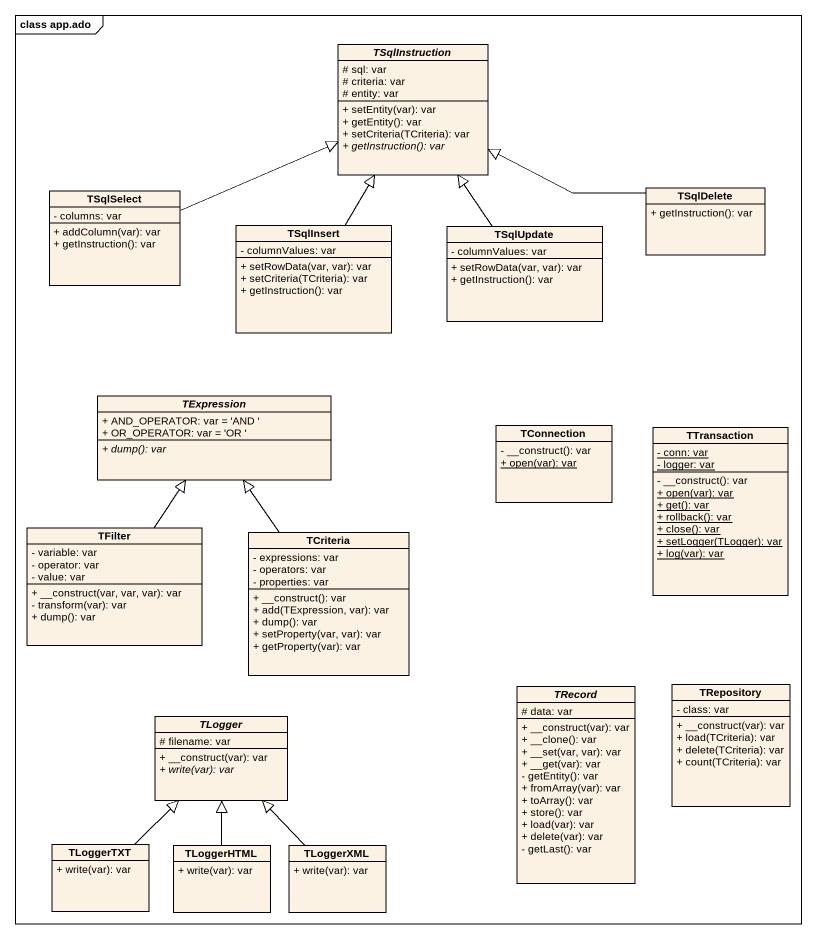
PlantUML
@startuml
mainframe class app.ado
hide circle
hide empty members
skinparam classAttributeIconSize 0
abstract class TSqlInstruction {
  # sql: var
  # criteria: var
  # entity: var
  + setEntity(var): var
  + getEntity(): var
  + setCriteria(TCriteria): var
  {abstract} + getInstruction(): var
}
class TSqlSelect {
  - columns: var
  + addColumn(var): var
  + getInstruction(): var
}
class TSqlDelete {
  + getInstruction(): var
}
class TSqlInsert {
  - columnValues: var
  + setRowData(var, var): var
  + setCriteria(TCriteria): var
  + getInstruction(): var
}
class TSqlUpdate {
  - columnValues: var
  + setRowData(var, var): var
  + getInstruction(): var
}
abstract class TExpression {
  + AND_OPERATOR: var = 'AND '
  + OR_OPERATOR: var = 'OR '
  {abstract} + dump(): var
}
class TConnection {
  - __construct(): var
  {static} + open(var): var
}
class TTransaction {
  {static} - conn: var
  {static} - logger: var
  - __construct(): var
  {static} + open(var): var
  {static} + get(): var
  {static} + rollback(): var
  {static} + close(): var
  {static} + setLogger(TLogger): var
  {static} + log(var): var
}
class TFilter {
  - variable: var
  - operator: var
  - value: var
  + __construct(var, var, var): var
  - transform(var): var
  + dump(): var
}
class TCriteria {
  - expressions: var
  - operators: var
  - properties: var
  + __construct(): var
  + add(TExpression, var): var
  + dump(): var
  + setProperty(var, var): var
  + getProperty(var): var
}
abstract class TRecord {
  # data: var
  + __construct(var): var
  + __clone(): var
  + __set(var, var): var
  + __get(var): var
  - getEntity(): var
  + fromArray(var): var
  + toArray(): var
  + store(): var
  + load(var): var
  + delete(var): var
  - getLast(): var
}
class TRepository {
  - class: var
  + __construct(var): var
  + load(TCriteria): var
  + delete(TCriteria): var
  + count(TCriteria): var
}
abstract class TLogger {
  # filename: var
  + __construct(var): var
  {abstract} + write(var): var
}
class TLoggerTXT {
  + write(var): var
}
class TLoggerHTML {
  + write(var): var
}
class TLoggerXML {
  + write(var): var
}
TSqlSelect -right-|> TSqlInstruction
TSqlDelete -left-|> TSqlInstruction
TSqlInsert -up-|> TSqlInstruction
TSqlUpdate -up-|> TSqlInstruction
TFilter -up-|> TExpression
TCriteria -up-|> TExpression
TLoggerTXT -up-|> TLogger
TLoggerHTML -up-|> TLogger
TLoggerXML -up-|> TLogger
@enduml
